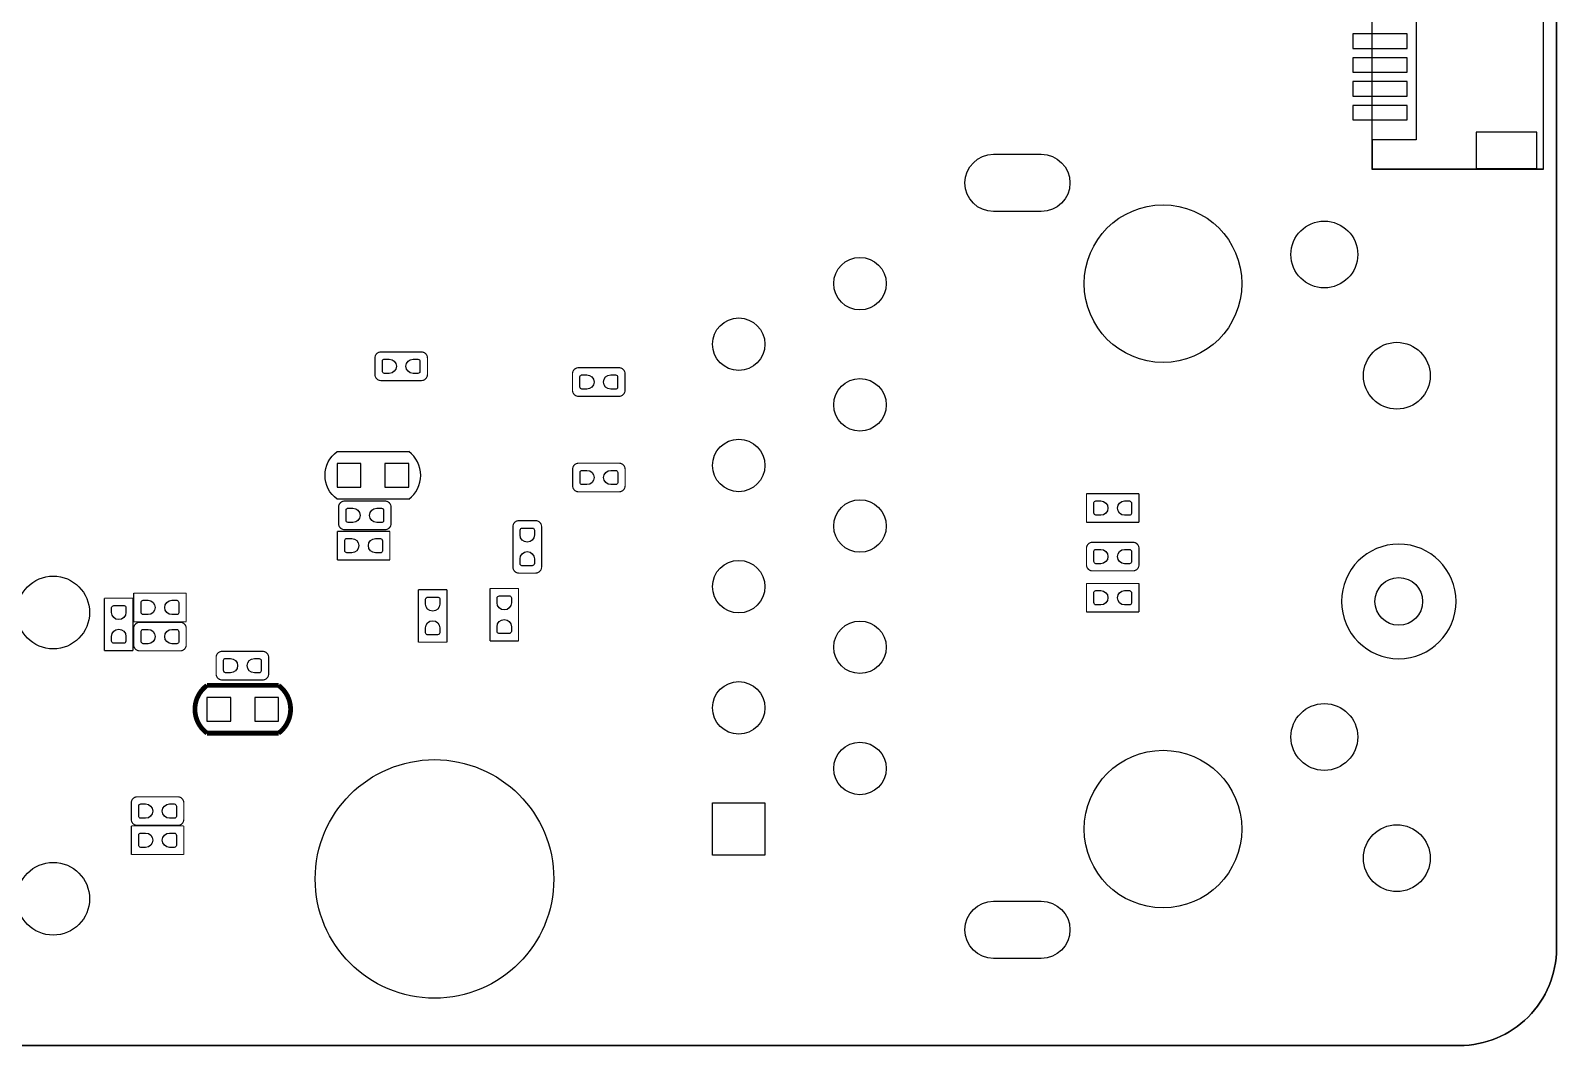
# Model space of a CAD drawing. Extents: x -10 to 106, y -8 to 52.
# Drawn here: x 60.38 to 92.36, y -4.2 to 17.07 of the extents above; entities that cross this region are included whole.
import ezdxf

# ---------------------------------------------------------------- set-up
doc = ezdxf.new("R2010")
doc.units = 0
for name, color, linetype in [('BG_OUTLINE', 1, 'CONTINUOUS'), ('PG_ASSEMBLY_BOTTOM', 12, 'CONTINUOUS'), ('PG_SILKSCREEN_BOTTOM', 7, 'CONTINUOUS'), ('PIN_BOTTOM', 240, 'CONTINUOUS')]:
    doc.layers.add(name, color=color, linetype=linetype)

msp = doc.modelspace()

# ---------------------------------------------------------------- linework, layer by layer
at = {"layer": 'BG_OUTLINE'}
msp.add_lwpolyline([(55.892979, 51.799693), (90.324483, 51.799693, -0.414215), (92.356483, 49.767693), (92.356483, -2.168296, -0.414215), (90.324483, -4.200296), (5.391302, -4.200296, -0.414215), (3.359302, -2.168296), (3.359302, 3.061513)], format="xyb", dxfattribs=at)
msp.add_lwpolyline([(55.892979, 51.799693), (5.391302, 51.799693, 0.414215), (3.359302, 49.767693), (3.359302, 10.492003, 0.414203), (4.121302, 9.730003), (4.627194, 9.730003), (4.627194, 3.823513), (4.121302, 3.823513, 0.414217), (3.359302, 3.061513), (3.359302, -2.168296, 0.414215), (5.391302, -4.200296), (90.324483, -4.200296, 0.414215), (92.356483, -2.168296), (92.356483, 49.767693, 0.414215), (90.324483, 51.799693)], format="xyb", close=True, dxfattribs=at)
at = {"layer": 'PG_ASSEMBLY_BOTTOM'}
msp.add_lwpolyline([(88.496292, 31.031205), (92.080893, 31.031205), (92.080893, 14.159509), (88.496292, 14.159509)], close=True, dxfattribs=at)
for points, const_width in [([(67.725239, 10.333101, 0.414253), (67.598239, 10.206101)], 0.0254), ([(68.698339, 10.206101, 0.414214), (68.571339, 10.333101)], 0.0254), ([(71.865363, 10.002901, 0.414135), (71.738363, 9.875901)], 0.0254), ([(72.838462, 9.875901, 0.414175), (72.711462, 10.002901)], 0.0254), ([(67.598239, 9.859899, 0.414175), (67.725239, 9.732899)], 0.0254), ([(68.571339, 9.732899, 0.414135), (68.698339, 9.859899)], 0.0254), ([(71.738363, 9.529699, 0.414214), (71.865363, 9.402699)], 0.0254), ([(72.711462, 9.402699, 0.414253), (72.838462, 9.529699)], 0.0254), ([(71.867395, 8.002016, 0.414135), (71.740395, 7.875016)], 0.0254), ([(72.840494, 7.875016, 0.414175), (72.713494, 8.002016)], 0.0254), ([(71.740395, 7.528814, 0.414214), (71.867395, 7.401814)], 0.0254), ([(72.713494, 7.401814, 0.414253), (72.840494, 7.528814)], 0.0254), ([(66.963138, 7.208901, 0.414253), (66.836138, 7.081901)], 0.0254), ([(67.936237, 7.081901, 0.414214), (67.809237, 7.208901)], 0.0254), ([(66.836138, 6.735699, 0.414175), (66.963138, 6.608699)], 0.0254), ([(67.809237, 6.608699, 0.414135), (67.936237, 6.735699)], 0.0254), ([(70.616699, 6.798412, 0.414214), (70.489699, 6.671412)], 0.0254), ([(71.089901, 6.671412, 0.414135), (70.962901, 6.798412)], 0.0254), ([(82.634811, 6.345199, 0.414135), (82.507811, 6.218199)], 0.0254), ([(83.60791, 6.218199, 0.414175), (83.48091, 6.345199)], 0.0254), ([(70.489699, 5.825312, 0.414253), (70.616699, 5.698312)], 0.0254), ([(70.962901, 5.698312, 0.414175), (71.089901, 5.825312)], 0.0254), ([(82.507811, 5.871997, 0.414214), (82.634811, 5.744997)], 0.0254), ([(83.48091, 5.744997, 0.414253), (83.60791, 5.871997)], 0.0254), ([(62.670538, 4.668901, 0.414135), (62.543538, 4.541901)], 0.0254), ([(63.643637, 4.541901, 0.414175), (63.516637, 4.668901)], 0.0254), ([(62.543538, 4.195699, 0.414214), (62.670538, 4.068699)], 0.0254), ([(63.516637, 4.068699, 0.414253), (63.643637, 4.195699)], 0.0254), ([(64.397763, 4.059301, 0.414135), (64.270763, 3.932301)], 0.0254), ([(65.370862, 3.932301, 0.414175), (65.243862, 4.059301)], 0.0254), ([(64.270763, 3.586099, 0.414214), (64.397763, 3.459099)], 0.0254), ([(65.243862, 3.459099, 0.414253), (65.370862, 3.586099)], 0.0254), ([(64.078815, 3.344697, 0.504948), (64.078815, 2.344903)], 0.100101), ([(65.57899, 3.344697, -0.503893), (65.57899, 2.344903)], 0.100101), ([(62.619763, 1.011301, 0.414253), (62.492763, 0.884301)], 0.0254), ([(63.592862, 0.884301, 0.414214), (63.465862, 1.011301)], 0.0254), ([(62.492763, 0.538099, 0.414175), (62.619763, 0.411099)], 0.0254), ([(63.465862, 0.411099, 0.414135), (63.592862, 0.538099)], 0.0254)]:
    msp.add_lwpolyline(points, format="xyb", dxfattribs=dict(at, const_width=const_width))
for points, const_width in [([(68.571339, 10.333101), (67.725239, 10.333101)], 0.0254), ([(67.598239, 10.206101), (67.598239, 9.859899)], 0.0254), ([(68.698339, 9.859899), (68.698339, 10.206101)], 0.0254), ([(72.711462, 10.002901), (71.865363, 10.002901)], 0.0254), ([(67.725239, 9.732899), (68.571339, 9.732899)], 0.0254), ([(71.738363, 9.875901), (71.738363, 9.529699)], 0.0254), ([(72.838462, 9.529699), (72.838462, 9.875901)], 0.0254), ([(71.865363, 9.402699), (72.711462, 9.402699)], 0.0254), ([(72.713494, 8.002016), (71.867395, 8.002016)], 0.0254), ([(71.740395, 7.875016), (71.740395, 7.528814)], 0.0254), ([(72.840494, 7.528814), (72.840494, 7.875016)], 0.0254), ([(71.867395, 7.401814), (72.713494, 7.401814)], 0.0254), ([(83.60791, 7.361199), (82.50809, 7.361199)], 0.0254), ([(82.50809, 7.361199), (82.50809, 6.761201)], 0.0254), ([(83.60791, 6.761201), (83.60791, 7.361199)], 0.0254), ([(66.836138, 7.081901), (66.836138, 6.735699)], 0.0254), ([(67.809237, 7.208901), (66.963138, 7.208901)], 0.0254), ([(67.936237, 6.735699), (67.936237, 7.081901)], 0.0254), ([(70.962901, 6.798412), (70.616699, 6.798412)], 0.0254), ([(82.50809, 6.761201), (83.60791, 6.761201)], 0.0254), ([(67.91071, 6.573799), (66.81089, 6.573799)], 0.0254), ([(66.81089, 6.573799), (66.81089, 5.973801)], 0.0254), ([(66.963138, 6.608699), (67.809237, 6.608699)], 0.0254), ([(67.91071, 5.973801), (67.91071, 6.573799)], 0.0254), ([(70.489699, 6.671412), (70.489699, 5.825312)], 0.0254), ([(71.089901, 5.825312), (71.089901, 6.671412)], 0.0254), ([(82.507811, 6.218199), (82.507811, 5.871997)], 0.0254), ([(83.48091, 6.345199), (82.634811, 6.345199)], 0.0254), ([(83.60791, 5.871997), (83.60791, 6.218199)], 0.0254), ([(66.81089, 5.973801), (67.91071, 5.973801)], 0.0254), ([(82.634811, 5.744997), (83.48091, 5.744997)], 0.0254), ([(70.616699, 5.698312), (70.962901, 5.698312)], 0.0254), ([(83.60791, 5.481599), (82.50809, 5.481599)], 0.0254), ([(82.50809, 5.481599), (82.50809, 4.881601)], 0.0254), ([(83.60791, 4.881601), (83.60791, 5.481599)], 0.0254), ([(61.930001, 5.17271), (61.930001, 4.07289)], 0.0254), ([(62.529999, 5.17271), (61.930001, 5.17271)], 0.0254), ([(62.529999, 4.07289), (62.529999, 5.17271)], 0.0254), ([(63.64351, 5.278399), (62.54369, 5.278399)], 0.0254), ([(62.54369, 5.278399), (62.54369, 4.678401)], 0.0254), ([(63.64351, 4.678401), (63.64351, 5.278399)], 0.0254), ([(68.508601, 5.35051), (68.508601, 4.25069)], 0.0254), ([(69.108599, 5.35051), (68.508601, 5.35051)], 0.0254), ([(69.108599, 4.25069), (69.108599, 5.35051)], 0.0254), ([(70.607199, 5.37591), (70.007201, 5.37591)], 0.0254), ([(70.007201, 5.37591), (70.007201, 4.27609)], 0.0254), ([(70.607199, 4.27609), (70.607199, 5.37591)], 0.0254), ([(82.50809, 4.881601), (83.60791, 4.881601)], 0.0254), ([(62.543538, 4.541901), (62.543538, 4.195699)], 0.0254), ([(62.54369, 4.678401), (63.64351, 4.678401)], 0.0254), ([(63.516637, 4.668901), (62.670538, 4.668901)], 0.0254), ([(63.643637, 4.195699), (63.643637, 4.541901)], 0.0254), ([(68.508601, 4.25069), (69.108599, 4.25069)], 0.0254), ([(70.007201, 4.27609), (70.607199, 4.27609)], 0.0254), ([(61.930001, 4.07289), (62.529999, 4.07289)], 0.0254), ([(62.670538, 4.068699), (63.516637, 4.068699)], 0.0254), ([(64.270763, 3.932301), (64.270763, 3.586099)], 0.0254), ([(65.243862, 4.059301), (64.397763, 4.059301)], 0.0254), ([(65.370862, 3.586099), (65.370862, 3.932301)], 0.0254), ([(64.078815, 3.344697), (65.57899, 3.344697)], 0.100101), ([(64.397763, 3.459099), (65.243862, 3.459099)], 0.0254), ([(65.57899, 2.344903), (64.078815, 2.344903)], 0.100101), ([(63.465862, 1.011301), (62.619763, 1.011301)], 0.0254), ([(62.492763, 0.884301), (62.492763, 0.538099)], 0.0254), ([(63.592862, 0.538099), (63.592862, 0.884301)], 0.0254), ([(63.59271, 0.401599), (62.49289, 0.401599)], 0.0254), ([(62.49289, 0.401599), (62.49289, -0.198399)], 0.0254), ([(62.619763, 0.411099), (63.465862, 0.411099)], 0.0254), ([(63.59271, -0.198399), (63.59271, 0.401599)], 0.0254), ([(62.49289, -0.198399), (63.59271, -0.198399)], 0.0254)]:
    msp.add_lwpolyline(points, dxfattribs=dict(at, const_width=const_width))
for points in [[(66.805785, 7.247103, -0.503893), (66.805785, 8.246897)], [(68.305985, 7.247103, 0.504934), (68.305985, 8.246897)]]:
    msp.add_lwpolyline(points, format="xyb", dxfattribs=at)
for points in [[(66.805785, 8.246897), (68.305985, 8.246897)], [(68.305985, 7.247103), (66.805785, 7.247103)]]:
    msp.add_lwpolyline(points, dxfattribs=at)
msp.add_lwpolyline([(90.252398, 5.1054, 1), (87.852402, 5.1054, 1)], format="xyb", close=True, dxfattribs=at)
at = {"layer": 'PG_SILKSCREEN_BOTTOM'}
for points in [[(92.080893, 31.031205), (92.080893, 14.166596), (88.499493, 14.166596)], [(88.499493, 30.447005), (89.413893, 30.447005), (89.413893, 14.776196), (88.499493, 14.776196)], [(88.499493, 14.166596), (88.499493, 14.776196)], [(66.805785, 8.246897), (68.305985, 8.246897)], [(68.305985, 7.247103), (66.805785, 7.247103)], [(64.078815, 3.344697), (65.57899, 3.344697)], [(65.57899, 2.344903), (64.078815, 2.344903)]]:
    msp.add_lwpolyline(points, dxfattribs=at)
for points in [[(66.805785, 7.247103, -0.503893), (66.805785, 8.246897)], [(68.305985, 7.247103, 0.504934), (68.305985, 8.246897)], [(64.078815, 3.344697, 0.504948), (64.078815, 2.344903)], [(65.57899, 3.344697, -0.503893), (65.57899, 2.344903)]]:
    msp.add_lwpolyline(points, format="xyb", dxfattribs=at)
at = {"layer": 'PIN_BOTTOM'}
for points in [[(89.230886, 16.999001), (88.087886, 16.999001), (88.087886, 16.694201), (89.230886, 16.694201)], [(89.230886, 16.499002), (88.087886, 16.499002), (88.087886, 16.194202), (89.230886, 16.194202)], [(89.230886, 15.999003), (88.087886, 15.999003), (88.087886, 15.694203), (89.230886, 15.694203)], [(89.230886, 15.499004), (88.087886, 15.499004), (88.087886, 15.194204), (89.230886, 15.194204)], [(91.944393, 14.937613), (90.674393, 14.937613), (90.674393, 14.175613), (91.944393, 14.175613)], [(66.806051, 7.996949), (66.806051, 7.497051), (67.305949, 7.497051), (67.305949, 7.996949)], [(67.805846, 7.996949), (67.805846, 7.497051), (68.305743, 7.497051), (68.305743, 7.996949)], [(64.578967, 2.594839), (64.578967, 3.094736), (64.079069, 3.094736), (64.079069, 2.594839)], [(65.578761, 2.594839), (65.578761, 3.094736), (65.078864, 3.094736), (65.078864, 2.594839)], [(75.77154, -0.215354), (74.671441, -0.215354), (74.671441, 0.884746), (75.77154, 0.884746)]]:
    msp.add_lwpolyline(points, close=True, dxfattribs=at)
for points in [[(80.561485, 14.474647), (81.561483, 14.474647, -1), (81.561483, 13.274751), (80.561485, 13.274751, -1)], [(67.898137, 9.88281), (67.796537, 9.88281, -0.376179), (67.754043, 9.931298), (67.754043, 10.147198, -0.366154), (67.796537, 10.182987), (67.898137, 10.182987, -0.999013)], [(68.398161, 10.182987), (68.499761, 10.182987, -0.376179), (68.542256, 10.134498), (68.542256, 9.918598, -0.366154), (68.499761, 9.88281), (68.398161, 9.88281, -0.999013)], [(72.03854, 9.552813), (71.93694, 9.552813, -0.376179), (71.894446, 9.601302), (71.894446, 9.817202, -0.366154), (71.93694, 9.85299), (72.03854, 9.85299, -0.999013)], [(72.538565, 9.85299), (72.640165, 9.85299, -0.376179), (72.682659, 9.804502), (72.682659, 9.588602, -0.366154), (72.640165, 9.552813), (72.538565, 9.552813, -0.999013)], [(72.040572, 7.551928), (71.938972, 7.551928, -0.376179), (71.896478, 7.600417), (71.896478, 7.816317, -0.366154), (71.938972, 7.852105), (72.040572, 7.852105, -0.999013)], [(72.540597, 7.852105), (72.642197, 7.852105, -0.376179), (72.684691, 7.803617), (72.684691, 7.587717, -0.366154), (72.642197, 7.551928), (72.540597, 7.551928, -0.999013)], [(67.136035, 6.75861), (67.034435, 6.75861, -0.376179), (66.991941, 6.807098), (66.991941, 7.022998, -0.366154), (67.034435, 7.058787), (67.136035, 7.058787, -0.999013)], [(67.63606, 7.058787), (67.73766, 7.058787, -0.376179), (67.780154, 7.010298), (67.780154, 6.794398, -0.366154), (67.73766, 6.75861), (67.63606, 6.75861, -0.999013)], [(82.807988, 6.911111), (82.706388, 6.911111, -0.376179), (82.663894, 6.9596), (82.663894, 7.1755, -0.366154), (82.706388, 7.211289), (82.807988, 7.211289, -0.999013)], [(83.308012, 7.211289), (83.409612, 7.211289, -0.376179), (83.452106, 7.1628), (83.452106, 6.9469, -0.366154), (83.409612, 6.911111), (83.308012, 6.911111, -0.999013)], [(67.110788, 6.123711), (67.009188, 6.123711, -0.376179), (66.966694, 6.1722), (66.966694, 6.3881, -0.366154), (67.009188, 6.423889), (67.110788, 6.423889, -0.999013)], [(67.610812, 6.423889), (67.712412, 6.423889, -0.376179), (67.754906, 6.3754), (67.754906, 6.1595, -0.366154), (67.712412, 6.123711), (67.610812, 6.123711, -0.999013)], [(70.639813, 6.498234), (70.639813, 6.599834, -0.376179), (70.688302, 6.642329), (70.904202, 6.642329, -0.366154), (70.93999, 6.599834), (70.93999, 6.498234, -0.999013)], [(70.93999, 5.99821), (70.93999, 5.89661, -0.376179), (70.891502, 5.854116), (70.675602, 5.854116, -0.366154), (70.639813, 5.89661), (70.639813, 5.99821, -0.999013)], [(82.807988, 5.895111), (82.706388, 5.895111, -0.376179), (82.663894, 5.9436), (82.663894, 6.1595, -0.366154), (82.706388, 6.195289), (82.807988, 6.195289, -0.999013)], [(83.308012, 6.195289), (83.409612, 6.195289, -0.376179), (83.452106, 6.1468), (83.452106, 5.9309, -0.366154), (83.409612, 5.895111), (83.308012, 5.895111, -0.999013)], [(62.843588, 4.828311), (62.741988, 4.828311, -0.376179), (62.699494, 4.8768), (62.699494, 5.0927, -0.366154), (62.741988, 5.128489), (62.843588, 5.128489, -0.999013)], [(63.343612, 5.128489), (63.445212, 5.128489, -0.376179), (63.487706, 5.08), (63.487706, 4.8641, -0.366154), (63.445212, 4.828311), (63.343612, 4.828311, -0.999013)], [(68.658511, 5.050612), (68.658511, 5.152212, -0.376179), (68.707, 5.194706), (68.9229, 5.194706, -0.366154), (68.958689, 5.152212), (68.958689, 5.050612, -0.999013)], [(70.157111, 5.076012), (70.157111, 5.177612, -0.376179), (70.2056, 5.220106), (70.4215, 5.220106, -0.366154), (70.457289, 5.177612), (70.457289, 5.076012, -0.999013)], [(82.807988, 5.031511), (82.706388, 5.031511, -0.376179), (82.663894, 5.08), (82.663894, 5.2959, -0.366154), (82.706388, 5.331689), (82.807988, 5.331689, -0.999013)], [(83.308012, 5.331689), (83.409612, 5.331689, -0.376179), (83.452106, 5.2832), (83.452106, 5.0673, -0.366154), (83.409612, 5.031511), (83.308012, 5.031511, -0.999013)], [(62.079911, 4.872812), (62.079911, 4.974412, -0.376179), (62.1284, 5.016906), (62.3443, 5.016906, -0.366154), (62.380089, 4.974412), (62.380089, 4.872812, -0.999013)], [(62.380089, 4.372788), (62.380089, 4.271188, -0.376179), (62.3316, 4.228694), (62.1157, 4.228694, -0.366154), (62.079911, 4.271188), (62.079911, 4.372788, -0.999013)], [(62.843715, 4.218813), (62.742115, 4.218813, -0.376179), (62.699621, 4.267302), (62.699621, 4.483202, -0.366154), (62.742115, 4.51899), (62.843715, 4.51899, -0.999013)], [(63.343739, 4.51899), (63.445339, 4.51899, -0.376179), (63.487833, 4.470502), (63.487833, 4.254602, -0.366154), (63.445339, 4.218813), (63.343739, 4.218813, -0.999013)], [(68.958689, 4.550588), (68.958689, 4.448988, -0.376179), (68.9102, 4.406494), (68.6943, 4.406494, -0.366154), (68.658511, 4.448988), (68.658511, 4.550588, -0.999013)], [(70.457289, 4.575988), (70.457289, 4.474388, -0.376179), (70.4088, 4.431894), (70.1929, 4.431894, -0.366154), (70.157111, 4.474388), (70.157111, 4.575988, -0.999013)], [(64.57094, 3.609213), (64.46934, 3.609213, -0.376179), (64.426846, 3.657702), (64.426846, 3.873602, -0.366154), (64.46934, 3.90939), (64.57094, 3.90939, -0.999013)], [(65.070965, 3.90939), (65.172565, 3.90939, -0.376179), (65.215059, 3.860902), (65.215059, 3.645002, -0.366154), (65.172565, 3.609213), (65.070965, 3.609213, -0.999013)], [(62.792661, 0.56101), (62.691061, 0.56101, -0.376179), (62.648567, 0.609498), (62.648567, 0.825398, -0.366154), (62.691061, 0.861187), (62.792661, 0.861187, -0.999013)], [(63.292685, 0.861187), (63.394285, 0.861187, -0.376179), (63.436779, 0.812698), (63.436779, 0.596798, -0.366154), (63.394285, 0.56101), (63.292685, 0.56101, -0.999013)], [(62.792788, -0.048489), (62.691188, -0.048489, -0.376179), (62.648694, 0), (62.648694, 0.2159, -0.366154), (62.691188, 0.251689), (62.792788, 0.251689, -0.999013)], [(63.292812, 0.251689), (63.394412, 0.251689, -0.376179), (63.436906, 0.2032), (63.436906, -0.0127, -0.366154), (63.394412, -0.048489), (63.292812, -0.048489, -0.999013)], [(80.561485, -1.17536), (81.561483, -1.17536, -1), (81.561483, -2.375256), (80.561485, -2.375256, -1)]]:
    msp.add_lwpolyline(points, format="xyb", close=True, dxfattribs=at)
for centre, radius in [((84.11149, 11.764696), 1.651), ((87.491494, 12.374804), 0.69977), ((77.76149, 11.764696), 0.55005), ((75.22149, 10.494696), 0.55005), ((89.011379, 9.834804), 0.69977), ((77.76149, 9.224696), 0.55005), ((75.22149, 7.954696), 0.55005), ((77.76149, 6.684696), 0.55005), ((75.22149, 5.414696), 0.55005), ((60.856495, 4.873092), 0.762), ((89.0524, 5.1054), 0.499999), ((77.76149, 4.144696), 0.55005), ((75.22149, 2.874696), 0.55005), ((87.491494, 2.264588), 0.69977), ((77.76149, 1.604696), 0.55005), ((84.11149, 0.334696), 1.651), ((68.846497, -0.710286), 2.499347), ((89.011379, -0.275412), 0.69977), ((60.856495, -1.126896), 0.762)]:
    msp.add_circle(centre, radius, dxfattribs=at)

doc.saveas('drawing.dxf')
